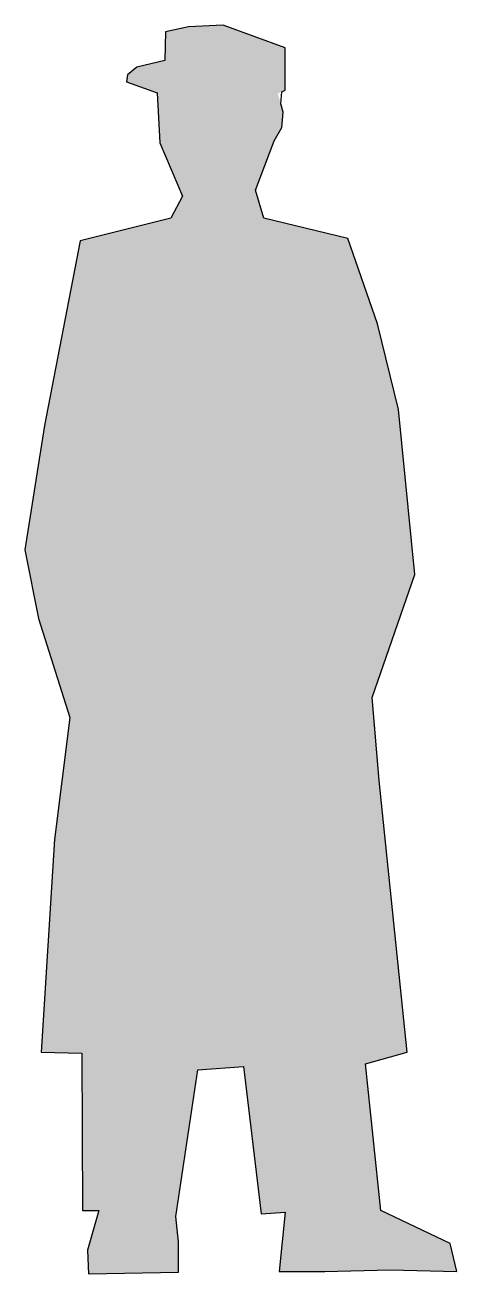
# Model space of a CAD drawing. Extents: x 7858 to 8469, y -4372 to -2606.
import ezdxf

# ---------------------------------------------------------------- set-up
doc = ezdxf.new("R2010")
doc.units = 0
doc.layers.get('0').update_dxf_attribs({"linetype": 'CONTINUOUS'})

# ---------------------------------------------------------------- blocks, each defined once
blk = doc.blocks.new('*U0')
at = {"linetype": 'CONTINUOUS'}
for points in [[(8088.9, -2608), (8056.6, -2615.1), (8225.4, -2637.9)], [(8138, -2605.6), (8088.9, -2608), (8225.4, -2637.9)], [(8056.6, -2615.1), (8055.4, -2655.9), (8225.4, -2637.9)], [(8225.4, -2637.9), (8055.4, -2655.9), (8225.4, -2697.8)], [(8015.9, -2665.4), (8002.7, -2676.2), (8225.4, -2697.8)], [(8055.4, -2655.9), (8015.9, -2665.4), (8225.4, -2697.8)], [(8002.7, -2676.2), (8001.5, -2685.8), (8225.4, -2697.8)], [(8001.5, -2685.8), (8044.6, -2701.4), (8225.4, -2697.8)], [(8225.4, -2697.8), (8044.6, -2701.4), (8215.2, -2702.9)], [(8044.6, -2701.4), (8048.2, -2772), (8215.2, -2702.9)], [(8215.2, -2702.9), (8048.2, -2772), (8223, -2728.9)], [(8223, -2728.9), (8048.2, -2772), (8220.7, -2750.5)], [(8220.7, -2750.5), (8048.2, -2772), (8209.9, -2769.6)], [(8209.9, -2769.6), (8048.2, -2772), (8183.5, -2839.1)], [(8048.2, -2772), (8080.5, -2847.5), (8183.5, -2839.1)], [(8183.5, -2839.1), (8080.5, -2847.5), (8195.5, -2878.6)], [(8080.5, -2847.5), (8063.8, -2878.6), (8195.5, -2878.6)], [(8063.8, -2878.6), (7935.6, -2910.9), (8314.1, -2907.3)], [(8195.5, -2878.6), (8063.8, -2878.6), (8314.1, -2907.3)], [(7935.6, -2910.9), (7885.3, -3172), (8356, -3028.3)], [(8314.1, -2907.3), (7935.6, -2910.9), (8356, -3028.3)], [(8356, -3028.3), (7885.3, -3172), (8385.9, -3149.2)], [(8385.9, -3149.2), (7885.3, -3172), (8408.7, -3382.8)], [(7885.3, -3172), (7857.8, -3348), (8408.7, -3382.8)], [(7857.8, -3348), (7877, -3445), (8408.7, -3382.8)], [(8408.7, -3382.8), (7877, -3445), (8348.8, -3556.4)], [(7877, -3445), (7921.3, -3585.1), (8348.8, -3556.4)], [(8348.8, -3556.4), (7921.3, -3585.1), (8358.4, -3673.8)], [(7921.3, -3585.1), (7899.7, -3757.6), (8358.4, -3673.8)], [(8358.4, -3673.8), (7899.7, -3757.6), (8397.9, -4058.2)], [(7899.7, -3757.6), (7880.5, -4058.2), (8397.9, -4058.2)], [(8397.9, -4058.2), (7880.5, -4058.2), (7938, -4059.4)], [(8397.9, -4058.2), (7938, -4059.4), (8339.2, -4074.9)], [(7938, -4059.4), (8166.8, -4078.5), (8339.2, -4074.9)], [(7938, -4059.4), (8102.1, -4083.3), (8166.8, -4078.5)], [(7938, -4059.4), (7939.2, -4282.1), (8102.1, -4083.3)], [(8339.2, -4074.9), (8166.8, -4078.5), (8360.8, -4282.1)], [(8166.8, -4078.5), (8225.4, -4284.5), (8360.8, -4282.1)], [(8166.8, -4078.5), (8191.9, -4286.9), (8225.4, -4284.5)], [(8102.1, -4083.3), (7939.2, -4282.1), (7962, -4282.1)], [(8102.1, -4083.3), (7962, -4282.1), (8071, -4290.5)], [(7962, -4282.1), (7946.4, -4338.4), (8071, -4290.5)], [(8071, -4290.5), (7946.4, -4338.4), (8074.6, -4326.4)], [(8225.4, -4284.5), (8217.1, -4368.3), (8373.9, -4365.9)], [(8360.8, -4282.1), (8225.4, -4284.5), (8459, -4328.8)], [(8225.4, -4284.5), (8373.9, -4365.9), (8459, -4328.8)], [(8074.6, -4326.4), (7946.4, -4338.4), (8074.6, -4369.5)], [(7946.4, -4338.4), (7947.6, -4371.9), (8074.6, -4369.5)], [(8459, -4328.8), (8373.9, -4365.9), (8468.5, -4368.3)], [(8373.9, -4365.9), (8217.1, -4368.3), (8281.7, -4368.3)]]:
    blk.add_solid(points, dxfattribs=at)

msp = doc.modelspace()

# ---------------------------------------------------------------- linework, layer by layer
at = {"color": 0}
for points in [[(8002.7, -2676.2), (8001.5, -2685.8), (8044.6, -2701.4), (8048.2, -2772), (8080.5, -2847.5), (8063.8, -2878.6), (7935.6, -2910.9), (7885.3, -3172), (7857.8, -3348), (7877, -3445), (7921.3, -3585.1), (7899.7, -3757.6), (7880.5, -4058.2), (7938, -4059.4), (7939.2, -4282.1), (7962, -4282.1), (7946.4, -4338.4), (7947.6, -4371.9), (8074.6, -4369.5), (8074.6, -4326.4), (8071, -4290.5), (8102.1, -4083.3), (8166.8, -4078.5), (8191.9, -4286.9), (8225.4, -4284.5), (8217.1, -4368.3), (8281.7, -4368.3), (8373.9, -4365.9), (8468.5, -4368.3), (8459, -4328.8), (8360.8, -4282.1), (8339.2, -4074.9), (8397.9, -4058.2), (8358.4, -3673.8), (8348.8, -3556.4), (8408.7, -3382.8), (8385.9, -3149.2), (8356, -3028.3), (8314.1, -2907.3), (8195.5, -2878.6), (8183.5, -2839.1), (8209.9, -2769.6), (8220.7, -2750.5), (8223, -2728.9), (8219.5, -2716.9), (8220.7, -2700.2), (8225.4, -2697.8), (8225.4, -2637.9), (8138, -2605.6), (8088.9, -2608), (8056.6, -2615.1), (8055.4, -2655.9), (8015.9, -2665.4), (8002.7, -2676.2)], [(8002.7, -2676.2), (8001.5, -2685.8), (8044.6, -2701.4), (8048.2, -2772), (8080.5, -2847.5), (8063.8, -2878.6), (7935.6, -2910.9), (7885.3, -3172), (7857.8, -3348), (7877, -3445), (7921.3, -3585.1), (7899.7, -3757.6), (7880.5, -4058.2), (7938, -4059.4), (7939.2, -4282.1), (7962, -4282.1), (7946.4, -4338.4), (7947.6, -4371.9), (8074.6, -4369.5), (8074.6, -4326.4), (8071, -4290.5), (8102.1, -4083.3), (8166.8, -4078.5), (8191.9, -4286.9), (8225.4, -4284.5), (8217.1, -4368.3), (8281.7, -4368.3), (8373.9, -4365.9), (8468.5, -4368.3), (8459, -4328.8), (8360.8, -4282.1), (8339.2, -4074.9), (8397.9, -4058.2), (8358.4, -3673.8), (8348.8, -3556.4), (8408.7, -3382.8), (8385.9, -3149.2), (8356, -3028.3), (8314.1, -2907.3), (8195.5, -2878.6), (8183.5, -2839.1), (8209.9, -2769.6), (8220.7, -2750.5), (8223, -2728.9), (8219.5, -2716.9), (8220.7, -2700.2), (8225.4, -2697.8), (8225.4, -2637.9), (8138, -2605.6), (8088.9, -2608), (8056.6, -2615.1), (8055.4, -2655.9), (8015.9, -2665.4), (8002.7, -2676.2), (8002.7, -2676.2)]]:
    msp.add_lwpolyline(points, dxfattribs=at)

# ---------------------------------------------------------------- block references
at = {"color": 0, "linetype": 'CONTINUOUS'}
msp.add_blockref('*U0', (0, 0), dxfattribs=at)

doc.saveas('drawing.dxf')
